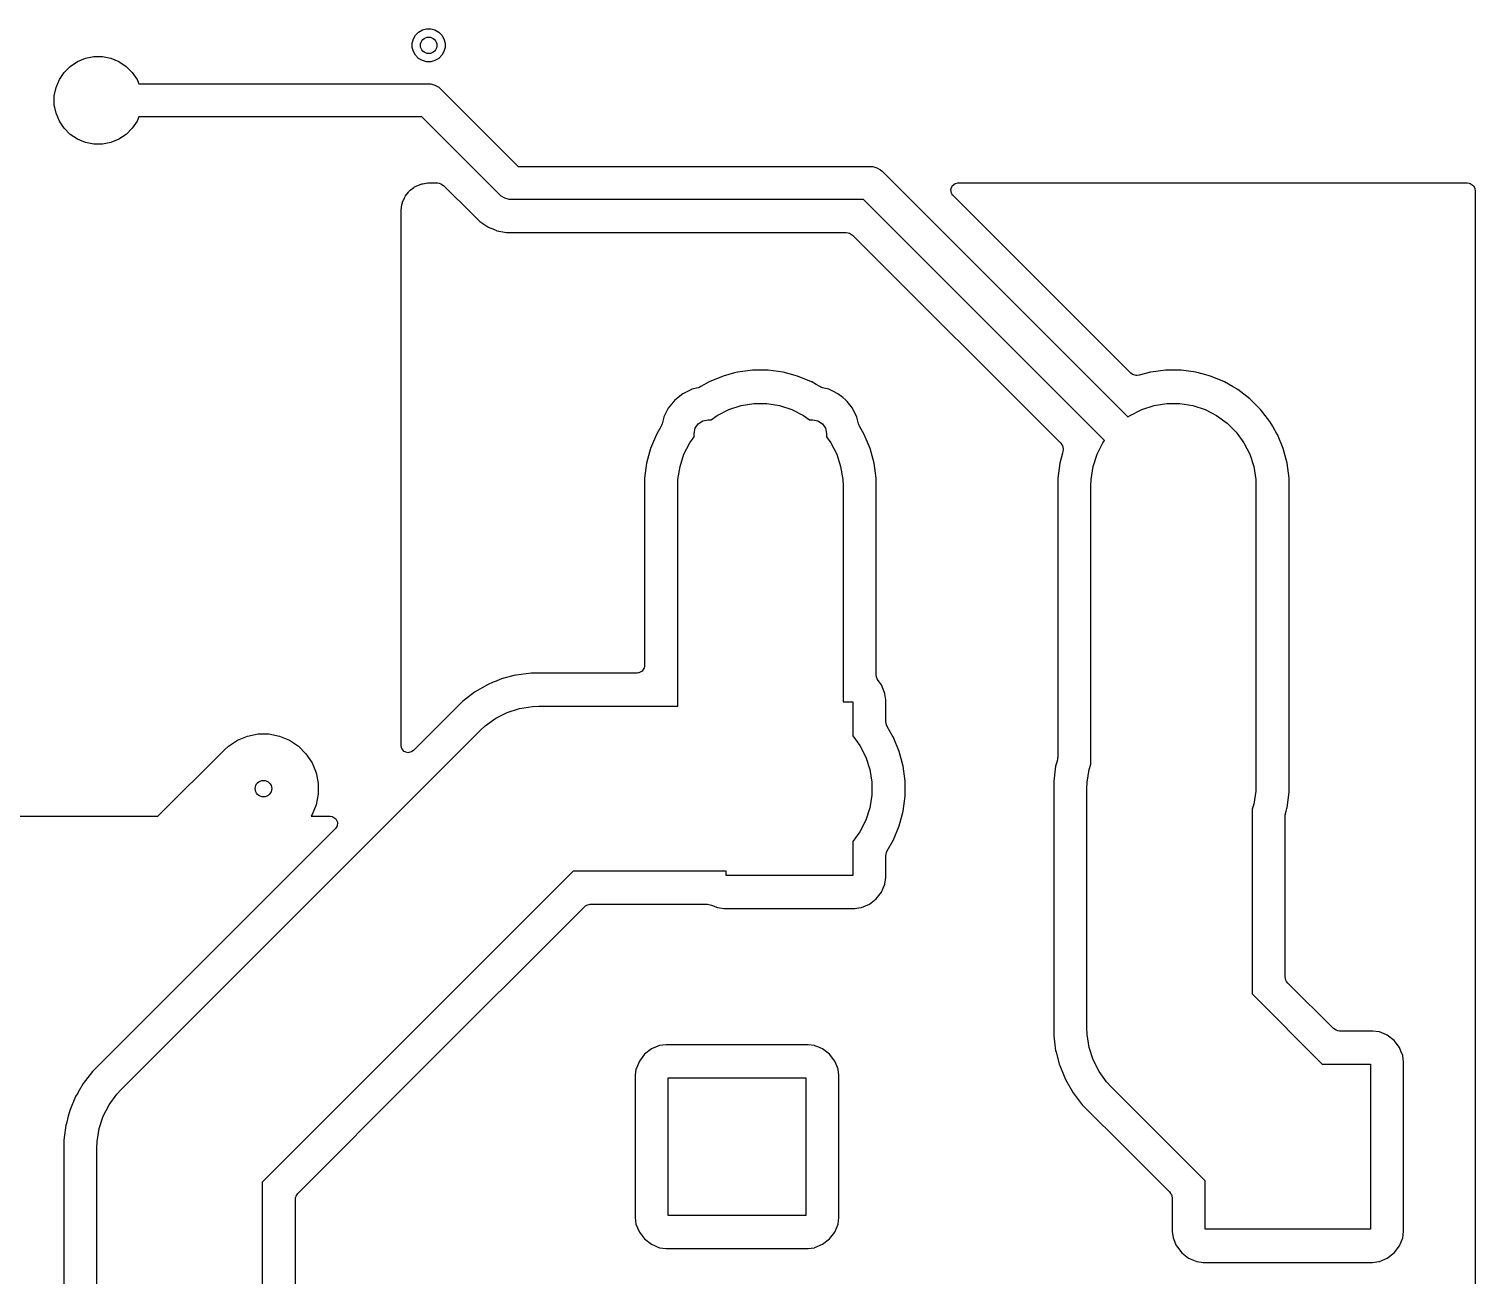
# Model space of a CAD drawing. Header units: inches. Extents: x 1.32 to 5.22, y -7.01 to -1.14.
# Drawn here: x 4.183 to 5.217, y -4.757 to -3.866 of the extents above; entities that cross this region are included whole.
import ezdxf

# ---------------------------------------------------------------- set-up
doc = ezdxf.new("R2010")
doc.units = ezdxf.units.IN
doc.header["$MEASUREMENT"] = 0
doc.layers.add('B.Cu', color=153, linetype='CONTINUOUS', true_color=0x4d7fc4)

msp = doc.modelspace()

# ---------------------------------------------------------------- linework, layer by layer
at = {"layer": 'B.Cu', "linetype": 'CONTINUOUS'}
for p, q in [((4.464, -3.867), (4.467, -3.8662)), ((4.467, -3.8662), (4.47, -3.8662)), ((4.47, -3.8662), (4.473, -3.867)), ((4.4568, -3.8764), (4.4576, -3.8734)), ((4.4568, -3.8795), (4.4568, -3.8764)), ((4.4576, -3.8734), (4.4591, -3.8708)), ((4.4591, -3.8708), (4.4613, -3.8686)), ((4.4613, -3.8686), (4.464, -3.867)), ((4.473, -3.867), (4.4757, -3.8686)), ((4.4757, -3.8686), (4.4779, -3.8708)), ((4.4779, -3.8708), (4.4794, -3.8734)), ((4.4794, -3.8734), (4.4802, -3.8764)), ((4.4802, -3.8764), (4.4802, -3.8795)), ((4.2231, -3.8872), (4.2292, -3.886)), ((4.2292, -3.886), (4.2354, -3.886)), ((4.2354, -3.886), (4.2414, -3.8872)), ((4.4576, -3.8825), (4.4568, -3.8795)), ((4.4591, -3.8851), (4.4576, -3.8825)), ((4.4613, -3.8873), (4.4591, -3.8851)), ((4.4779, -3.8851), (4.4757, -3.8873)), ((4.4794, -3.8825), (4.4779, -3.8851)), ((4.4802, -3.8795), (4.4794, -3.8825)), ((4.2079, -3.8973), (4.2123, -3.893)), ((4.2123, -3.893), (4.2174, -3.8895)), ((4.2174, -3.8895), (4.2231, -3.8872)), ((4.2414, -3.8872), (4.2471, -3.8895)), ((4.2471, -3.8895), (4.2523, -3.893)), ((4.2523, -3.893), (4.2566, -3.8973)), ((4.464, -3.8889), (4.4613, -3.8873)), ((4.467, -3.8897), (4.464, -3.8889)), ((4.47, -3.8897), (4.467, -3.8897)), ((4.473, -3.8889), (4.47, -3.8897)), ((4.4757, -3.8873), (4.473, -3.8889)), ((4.2021, -3.9082), (4.2045, -3.9025)), ((4.2045, -3.9025), (4.2079, -3.8973)), ((4.2566, -3.8973), (4.2601, -3.9025)), ((4.2601, -3.9025), (4.2613, -3.9055)), ((4.2613, -3.9055), (4.4685, -3.9055)), ((4.4685, -3.9055), (4.47, -3.9056)), ((4.47, -3.9056), (4.473, -3.9064)), ((4.473, -3.9064), (4.4757, -3.908)), ((4.2009, -3.9142), (4.2021, -3.9082)), ((4.2009, -3.9204), (4.2009, -3.9142)), ((4.4757, -3.908), (4.4769, -3.909)), ((4.4769, -3.909), (4.5325, -3.9646)), ((4.2021, -3.9265), (4.2009, -3.9204)), ((4.2045, -3.9322), (4.2021, -3.9265)), ((4.2079, -3.9373), (4.2045, -3.9322)), ((4.2123, -3.9417), (4.2079, -3.9373)), ((4.2566, -3.9373), (4.2523, -3.9417)), ((4.2601, -3.9322), (4.2566, -3.9373)), ((4.2613, -3.9291), (4.2601, -3.9322)), ((4.4636, -3.9291), (4.2613, -3.9291)), ((4.5192, -3.9847), (4.4636, -3.9291)), ((4.2174, -3.9451), (4.2123, -3.9417)), ((4.2231, -3.9475), (4.2174, -3.9451)), ((4.2292, -3.9487), (4.2231, -3.9475)), ((4.2354, -3.9487), (4.2292, -3.9487)), ((4.2414, -3.9475), (4.2354, -3.9487)), ((4.2471, -3.9451), (4.2414, -3.9475)), ((4.2523, -3.9417), (4.2471, -3.9451)), ((4.5325, -3.9646), (4.7843, -3.9646)), ((4.7843, -3.9646), (4.7859, -3.9647)), ((4.7859, -3.9647), (4.7889, -3.9655)), ((4.7889, -3.9655), (4.7915, -3.967)), ((4.7915, -3.967), (4.7927, -3.968)), ((4.7927, -3.968), (4.9684, -4.1437)), ((4.4553, -3.9816), (4.4579, -3.9796)), ((4.4579, -3.9796), (4.4584, -3.9792)), ((4.4584, -3.9792), (4.459, -3.9789)), ((4.459, -3.9789), (4.4595, -3.9786)), ((4.4595, -3.9786), (4.4625, -3.9774)), ((4.4625, -3.9774), (4.4631, -3.9772)), ((4.4631, -3.9772), (4.4637, -3.977)), ((4.4637, -3.977), (4.4644, -3.9769)), ((4.4644, -3.9769), (4.468, -3.9764)), ((4.468, -3.9764), (4.4683, -3.9764)), ((4.4683, -3.9764), (4.4687, -3.9764)), ((4.4687, -3.9764), (4.469, -3.9764)), ((4.469, -3.9764), (4.4747, -3.9764)), ((4.4747, -3.9764), (4.4761, -3.9766)), ((4.4761, -3.9766), (4.4771, -3.9769)), ((4.4771, -3.9769), (4.4791, -3.9781)), ((4.4791, -3.9781), (4.5, -3.999)), ((4.8417, -3.981), (4.8426, -3.9784)), ((4.8426, -3.9784), (4.8448, -3.9768)), ((4.8448, -3.9768), (4.845, -3.9767)), ((4.845, -3.9767), (4.8451, -3.9767)), ((4.8451, -3.9767), (4.8468, -3.9764)), ((4.8468, -3.9764), (5.2109, -3.9764)), ((5.2109, -3.9764), (5.2123, -3.9766)), ((5.2123, -3.9766), (5.2129, -3.9767)), ((5.2129, -3.9767), (5.2152, -3.9782)), ((5.2152, -3.9782), (5.2153, -3.9783)), ((5.2153, -3.9783), (5.2163, -3.9804)), ((4.4497, -3.9907), (4.4499, -3.9901)), ((4.4499, -3.9901), (4.4511, -3.9871)), ((4.4511, -3.9871), (4.4514, -3.9865)), ((4.4514, -3.9865), (4.4517, -3.986)), ((4.4517, -3.986), (4.452, -3.9855)), ((4.452, -3.9855), (4.454, -3.9829)), ((4.454, -3.9829), (4.4544, -3.9824)), ((4.4544, -3.9824), (4.4549, -3.982)), ((4.4549, -3.982), (4.4553, -3.9816)), ((4.5204, -3.9857), (4.5192, -3.9847)), ((4.523, -3.9873), (4.5204, -3.9857)), ((4.526, -3.9881), (4.523, -3.9873)), ((4.5276, -3.9882), (4.526, -3.9881)), ((4.7794, -3.9882), (4.5276, -3.9882)), ((4.9517, -4.1604), (4.7794, -3.9882)), ((4.8423, -3.9837), (4.8417, -3.981)), ((4.8425, -3.9841), (4.8423, -3.9837)), ((4.8433, -3.9852), (4.8425, -3.9841)), ((4.9705, -4.1124), (4.8433, -3.9852)), ((5.2163, -3.9804), (5.2164, -3.9807)), ((5.2164, -3.9807), (5.2165, -3.9818)), ((5.2165, -3.9818), (5.2165, -7.0023)), ((4.4488, -3.9962), (4.4489, -3.9959)), ((4.4488, -3.9965), (4.4488, -3.9962)), ((4.4488, -4.3786), (4.4488, -3.9965)), ((4.4489, -3.9956), (4.4494, -3.9919)), ((4.4489, -3.9959), (4.4489, -3.9956)), ((4.4494, -3.9919), (4.4495, -3.9913)), ((4.4495, -3.9913), (4.4497, -3.9907)), ((4.5, -3.999), (4.5044, -4.0033)), ((4.5044, -4.0033), (4.505, -4.0039)), ((4.505, -4.0039), (4.5108, -4.0078)), ((4.5108, -4.0078), (4.5108, -4.0078)), ((4.5108, -4.0078), (4.5108, -4.0078)), ((4.5108, -4.0078), (4.511, -4.0079)), ((4.511, -4.0079), (4.5155, -4.0097)), ((4.5155, -4.0097), (4.5155, -4.0097)), ((4.5155, -4.0097), (4.5159, -4.0099)), ((4.5159, -4.0099), (4.5159, -4.0099)), ((4.5159, -4.0099), (4.517, -4.0104)), ((4.517, -4.0104), (4.5172, -4.0105)), ((4.5172, -4.0105), (4.5172, -4.0105)), ((4.5172, -4.0105), (4.5172, -4.0105)), ((4.5172, -4.0105), (4.52, -4.011)), ((4.52, -4.011), (4.5241, -4.0118)), ((4.5241, -4.0118), (4.5241, -4.0118)), ((4.5241, -4.0118), (4.5241, -4.0118)), ((4.5241, -4.0118), (4.5241, -4.0118)), ((4.5241, -4.0118), (4.7669, -4.0118)), ((4.7669, -4.0118), (4.7683, -4.012)), ((4.7683, -4.012), (4.7693, -4.0123)), ((4.7693, -4.0123), (4.7714, -4.0136)), ((4.7714, -4.0136), (4.9203, -4.1624)), ((4.6831, -4.1133), (4.679, -4.1144)), ((4.6872, -4.1122), (4.6831, -4.1133)), ((4.6893, -4.1117), (4.6872, -4.1122)), ((4.6872, -4.1122), (4.6872, -4.1122)), ((4.6894, -4.1116), (4.6893, -4.1117)), ((4.7, -4.1102), (4.6894, -4.1116)), ((4.6894, -4.1116), (4.6894, -4.1116)), ((4.6894, -4.1116), (4.6894, -4.1116)), ((4.7001, -4.1102), (4.7, -4.1102)), ((4.7002, -4.1102), (4.7001, -4.1102)), ((4.711, -4.1102), (4.7002, -4.1102)), ((4.7002, -4.1102), (4.7002, -4.1102)), ((4.7002, -4.1102), (4.7002, -4.1102)), ((4.7111, -4.1102), (4.711, -4.1102)), ((4.711, -4.1102), (4.711, -4.1102)), ((4.711, -4.1102), (4.711, -4.1102)), ((4.7112, -4.1102), (4.7111, -4.1102)), ((4.7218, -4.1116), (4.7112, -4.1102)), ((4.7261, -4.1128), (4.7218, -4.1116)), ((4.7218, -4.1116), (4.7218, -4.1116)), ((4.7218, -4.1116), (4.7218, -4.1116)), ((4.7218, -4.1116), (4.7218, -4.1116)), ((4.7322, -4.1144), (4.7261, -4.1128)), ((4.9714, -4.1131), (4.9705, -4.1124)), ((4.9718, -4.1133), (4.9714, -4.1131)), ((4.9742, -4.114), (4.9718, -4.1133)), ((4.9749, -4.1141), (4.9742, -4.114)), ((4.9763, -4.1139), (4.9749, -4.1141)), ((4.9846, -4.1117), (4.9763, -4.1139)), ((4.9847, -4.1116), (4.9846, -4.1116)), ((4.9846, -4.1116), (4.9846, -4.1117)), ((4.9953, -4.1102), (4.9847, -4.1116)), ((4.9847, -4.1116), (4.9847, -4.1116)), ((4.9954, -4.1102), (4.9953, -4.1102)), ((4.9955, -4.1102), (4.9954, -4.1102)), ((5.0063, -4.1102), (4.9955, -4.1102)), ((4.9955, -4.1102), (4.9955, -4.1102)), ((4.9955, -4.1102), (4.9955, -4.1102)), ((5.0064, -4.1102), (5.0063, -4.1102)), ((5.0063, -4.1102), (5.0063, -4.1102)), ((5.0063, -4.1102), (5.0063, -4.1102)), ((5.0065, -4.1102), (5.0064, -4.1102)), ((5.017, -4.1116), (5.0065, -4.1102)), ((5.0214, -4.1128), (5.017, -4.1116)), ((5.017, -4.1116), (5.017, -4.1116)), ((5.017, -4.1116), (5.017, -4.1116)), ((5.017, -4.1116), (5.017, -4.1116)), ((5.0275, -4.1144), (5.0214, -4.1128)), ((4.6563, -4.124), (4.6501, -4.1271)), ((4.6564, -4.124), (4.6563, -4.124)), ((4.6566, -4.1239), (4.6564, -4.124)), ((4.6611, -4.1228), (4.6566, -4.1239)), ((4.6618, -4.1226), (4.6611, -4.1228)), ((4.6624, -4.1223), (4.6618, -4.1226)), ((4.663, -4.122), (4.6624, -4.1223)), ((4.6689, -4.1186), (4.663, -4.122)), ((4.669, -4.1186), (4.6689, -4.1186)), ((4.6689, -4.1186), (4.6689, -4.1186)), ((4.679, -4.1144), (4.669, -4.1186)), ((4.7422, -4.1186), (4.7322, -4.1144)), ((4.7322, -4.1144), (4.7322, -4.1144)), ((4.7322, -4.1144), (4.7322, -4.1144)), ((4.7423, -4.1186), (4.7422, -4.1186)), ((4.7455, -4.1205), (4.7423, -4.1186)), ((4.7423, -4.1186), (4.7423, -4.1186)), ((4.7482, -4.122), (4.7455, -4.1205)), ((4.7488, -4.1223), (4.7482, -4.122)), ((4.7494, -4.1226), (4.7488, -4.1223)), ((4.7501, -4.1228), (4.7494, -4.1226)), ((4.7521, -4.1233), (4.7501, -4.1228)), ((4.7546, -4.1239), (4.7521, -4.1233)), ((4.7579, -4.1255), (4.7546, -4.1239)), ((4.7546, -4.1239), (4.7546, -4.1239)), ((4.7546, -4.1239), (4.7546, -4.1239)), ((4.7546, -4.1239), (4.7546, -4.1239)), ((4.7546, -4.1239), (4.7546, -4.1239)), ((5.0375, -4.1186), (5.0275, -4.1144)), ((5.0275, -4.1144), (5.0275, -4.1144)), ((5.0275, -4.1144), (5.0275, -4.1144)), ((5.0431, -4.1218), (5.0375, -4.1186)), ((5.0375, -4.1186), (5.0375, -4.1186)), ((5.0375, -4.1186), (5.0375, -4.1186)), ((5.0375, -4.1186), (5.0375, -4.1186)), ((5.0375, -4.1186), (5.0375, -4.1186)), ((5.0469, -4.124), (5.0431, -4.1218)), ((5.0431, -4.1218), (5.0431, -4.1218)), ((5.047, -4.1241), (5.0469, -4.124)), ((5.0469, -4.124), (5.0469, -4.124)), ((5.0469, -4.124), (5.0469, -4.124)), ((5.0555, -4.1306), (5.047, -4.1241)), ((4.6444, -4.1317), (4.6398, -4.1374)), ((4.6501, -4.1271), (4.6444, -4.1317)), ((4.6444, -4.1317), (4.6444, -4.1317)), ((4.6444, -4.1317), (4.6444, -4.1317)), ((4.6501, -4.1271), (4.6501, -4.1271)), ((4.6918, -4.1355), (4.701, -4.134)), ((4.701, -4.134), (4.7102, -4.134)), ((4.7102, -4.134), (4.7194, -4.1355)), ((4.7611, -4.1271), (4.7579, -4.1255)), ((4.7579, -4.1255), (4.7579, -4.1255)), ((4.7645, -4.1298), (4.7611, -4.1271)), ((4.7611, -4.1271), (4.7611, -4.1271)), ((4.7668, -4.1317), (4.7645, -4.1298)), ((4.7676, -4.1327), (4.7668, -4.1317)), ((4.7668, -4.1317), (4.7668, -4.1317)), ((4.7714, -4.1374), (4.7676, -4.1327)), ((4.9871, -4.1355), (4.9962, -4.134)), ((4.9962, -4.134), (5.0055, -4.134)), ((5.0055, -4.134), (5.0147, -4.1355)), ((5.0632, -4.1383), (5.0555, -4.1306)), ((5.0555, -4.1306), (5.0555, -4.1306)), ((5.0555, -4.1306), (5.0555, -4.1306)), ((4.6366, -4.1439), (4.6354, -4.1485)), ((4.6367, -4.1437), (4.6366, -4.1439)), ((4.6398, -4.1374), (4.6367, -4.1436)), ((4.6367, -4.1436), (4.6367, -4.1437)), ((4.6398, -4.1374), (4.6398, -4.1374)), ((4.6705, -4.1457), (4.6747, -4.1426)), ((4.6747, -4.1426), (4.683, -4.1384)), ((4.683, -4.1384), (4.6918, -4.1355)), ((4.7194, -4.1355), (4.7282, -4.1384)), ((4.7282, -4.1384), (4.7365, -4.1426)), ((4.7365, -4.1426), (4.7407, -4.1457)), ((4.7746, -4.1439), (4.7714, -4.1374)), ((4.7758, -4.1485), (4.7746, -4.1439)), ((4.9684, -4.1437), (4.97, -4.1426)), ((4.97, -4.1426), (4.9783, -4.1384)), ((4.9783, -4.1384), (4.9871, -4.1355)), ((5.0147, -4.1355), (5.0235, -4.1384)), ((5.0235, -4.1384), (5.0317, -4.1426)), ((5.0317, -4.1426), (5.0392, -4.148)), ((5.0698, -4.1469), (5.0632, -4.1383)), ((5.0632, -4.1383), (5.0632, -4.1383)), ((5.0632, -4.1383), (5.0632, -4.1383)), ((4.6347, -4.1503), (4.6313, -4.1563)), ((4.635, -4.1497), (4.6347, -4.1503)), ((4.6352, -4.1491), (4.635, -4.1497)), ((4.6354, -4.1485), (4.6352, -4.1491)), ((4.6584, -4.1555), (4.6591, -4.1517)), ((4.6584, -4.1578), (4.6584, -4.1555)), ((4.6591, -4.1517), (4.6612, -4.1486)), ((4.6612, -4.1486), (4.6644, -4.1464)), ((4.6644, -4.1464), (4.6682, -4.1457)), ((4.6682, -4.1457), (4.6705, -4.1457)), ((4.7407, -4.1457), (4.743, -4.1457)), ((4.743, -4.1457), (4.7468, -4.1464)), ((4.7468, -4.1464), (4.75, -4.1486)), ((4.75, -4.1486), (4.7521, -4.1517)), ((4.7521, -4.1517), (4.7528, -4.1555)), ((4.7528, -4.1555), (4.7528, -4.1578)), ((4.776, -4.1491), (4.7758, -4.1485)), ((4.7762, -4.1497), (4.776, -4.1491)), ((4.7765, -4.1503), (4.7762, -4.1497)), ((4.7799, -4.1563), (4.7765, -4.1503)), ((5.0392, -4.148), (5.0458, -4.1546)), ((5.0458, -4.1546), (5.0512, -4.1621)), ((5.0716, -4.1501), (5.0698, -4.1469)), ((5.0751, -4.1561), (5.0716, -4.1501)), ((5.0716, -4.1501), (5.0716, -4.1501)), ((4.6313, -4.1563), (4.6271, -4.1663)), ((4.6313, -4.1563), (4.6313, -4.1563)), ((4.6313, -4.1563), (4.6313, -4.1563)), ((4.651, -4.1703), (4.6552, -4.1621)), ((4.6552, -4.1621), (4.6584, -4.1578)), ((4.7528, -4.1578), (4.756, -4.1621)), ((4.756, -4.1621), (4.7602, -4.1703)), ((4.7841, -4.1663), (4.7799, -4.1563)), ((4.9203, -4.1624), (4.9211, -4.1636)), ((4.9211, -4.1636), (4.9212, -4.1637)), ((4.9212, -4.1637), (4.9215, -4.1642)), ((4.9215, -4.1642), (4.9221, -4.1667)), ((4.9463, -4.1703), (4.9505, -4.1621)), ((4.9505, -4.1621), (4.9517, -4.1604)), ((5.0512, -4.1621), (5.0554, -4.1703)), ((5.0752, -4.1562), (5.0751, -4.1561)), ((5.0752, -4.1563), (5.0752, -4.1562)), ((5.0752, -4.1562), (5.0752, -4.1562)), ((5.0794, -4.1663), (5.0752, -4.1563)), ((4.6271, -4.1663), (4.6243, -4.1767)), ((4.6482, -4.1791), (4.651, -4.1703)), ((4.7602, -4.1703), (4.763, -4.1791)), ((4.7869, -4.1767), (4.7841, -4.1663)), ((4.9215, -4.1696), (4.9196, -4.1767)), ((4.9219, -4.1682), (4.9215, -4.1696)), ((4.9215, -4.1696), (4.9215, -4.1696)), ((4.922, -4.1671), (4.9219, -4.1682)), ((4.9221, -4.1667), (4.922, -4.1671)), ((4.9435, -4.1791), (4.9463, -4.1703)), ((5.0554, -4.1703), (5.0583, -4.1791)), ((5.0822, -4.1767), (5.0794, -4.1663)), ((4.6243, -4.1767), (4.6229, -4.1875)), ((4.6243, -4.1767), (4.6243, -4.1767)), ((4.6467, -4.1883), (4.6482, -4.1791)), ((4.763, -4.1791), (4.7645, -4.1883)), ((4.7883, -4.1875), (4.7869, -4.1767)), ((4.9196, -4.1767), (4.9182, -4.1875)), ((4.9196, -4.1767), (4.9196, -4.1767)), ((4.9196, -4.1767), (4.9196, -4.1767)), ((4.942, -4.1883), (4.9435, -4.1791)), ((5.0583, -4.1791), (5.0597, -4.1883)), ((5.0836, -4.1875), (5.0822, -4.1767)), ((4.6229, -4.1875), (4.6229, -4.1875)), ((4.6229, -4.1875), (4.6229, -4.3212)), ((4.6465, -4.1929), (4.6467, -4.1883)), ((4.6465, -4.3504), (4.6465, -4.1929)), ((4.7645, -4.1883), (4.7647, -4.1929)), ((4.7647, -4.1929), (4.7647, -4.3474)), ((4.7883, -4.3281), (4.7883, -4.1875)), ((4.7883, -4.1875), (4.7883, -4.1875)), ((4.9182, -4.1875), (4.9182, -4.1875)), ((4.9182, -4.1875), (4.9182, -4.387)), ((4.9418, -4.1929), (4.942, -4.1883)), ((4.9418, -4.3919), (4.9418, -4.1929)), ((5.0597, -4.1883), (5.0599, -4.1929)), ((5.0599, -4.1929), (5.0599, -4.4066)), ((5.0836, -4.412), (5.0836, -4.1875)), ((4.6229, -4.3212), (4.6227, -4.3225)), ((4.5206, -4.331), (4.5172, -4.3324)), ((4.5293, -4.3286), (4.5206, -4.331)), ((4.5206, -4.331), (4.5206, -4.331)), ((4.5309, -4.3282), (4.5293, -4.3286)), ((4.531, -4.3282), (4.5309, -4.3282)), ((4.5311, -4.3282), (4.531, -4.3282)), ((4.5417, -4.3268), (4.5311, -4.3282)), ((4.5311, -4.3282), (4.5311, -4.3282)), ((4.5418, -4.3268), (4.5417, -4.3268)), ((4.5417, -4.3268), (4.5417, -4.3268)), ((4.6175, -4.3268), (4.5418, -4.3268)), ((4.6185, -4.3266), (4.6175, -4.3268)), ((4.6188, -4.3266), (4.6185, -4.3266)), ((4.621, -4.3255), (4.6188, -4.3266)), ((4.6225, -4.3231), (4.621, -4.3254)), ((4.621, -4.3254), (4.621, -4.3255)), ((4.6227, -4.3225), (4.6225, -4.3231)), ((4.7886, -4.3298), (4.7883, -4.3281)), ((4.7891, -4.331), (4.7886, -4.3298)), ((4.7897, -4.3322), (4.7891, -4.331)), ((4.5012, -4.3405), (4.4926, -4.3471)), ((4.5106, -4.3351), (4.5012, -4.3405)), ((4.5012, -4.3405), (4.5012, -4.3405)), ((4.5012, -4.3405), (4.5012, -4.3405)), ((4.5147, -4.3334), (4.5106, -4.3351)), ((4.5106, -4.3351), (4.5106, -4.3351)), ((4.5168, -4.3326), (4.5147, -4.3334)), ((4.5172, -4.3324), (4.5168, -4.3326)), ((4.5168, -4.3326), (4.5168, -4.3326)), ((4.5172, -4.3324), (4.5172, -4.3324)), ((4.7921, -4.3353), (4.7897, -4.3322)), ((4.7922, -4.3354), (4.7921, -4.3353)), ((4.7923, -4.3355), (4.7922, -4.3354)), ((4.7922, -4.3354), (4.7922, -4.3354)), ((4.7924, -4.3357), (4.7923, -4.3355)), ((4.7929, -4.337), (4.7924, -4.3357)), ((4.7947, -4.3413), (4.7929, -4.337)), ((4.7947, -4.3414), (4.7947, -4.3413)), ((4.7947, -4.3416), (4.7947, -4.3414)), ((4.7953, -4.3459), (4.7947, -4.3416)), ((4.4926, -4.3471), (4.4576, -4.3821)), ((4.4926, -4.3471), (4.4926, -4.3471)), ((4.4926, -4.3471), (4.4926, -4.3471)), ((4.5246, -4.3549), (4.5335, -4.352)), ((4.5335, -4.352), (4.5426, -4.3506)), ((4.5426, -4.3506), (4.5472, -4.3504)), ((4.5472, -4.3504), (4.6465, -4.3504)), ((4.7647, -4.3474), (4.7717, -4.3474)), ((4.7717, -4.3474), (4.7717, -4.3716)), ((4.7953, -4.3615), (4.7953, -4.3459)), ((4.5089, -4.3645), (4.5164, -4.3591)), ((4.5164, -4.3591), (4.5246, -4.3549)), ((4.7955, -4.3627), (4.7953, -4.3615)), ((4.2487, -4.6245), (4.5055, -4.3677)), ((4.3318, -4.3747), (4.339, -4.3718)), ((4.339, -4.3718), (4.3465, -4.3703)), ((4.3465, -4.3703), (4.3543, -4.3703)), ((4.3543, -4.3703), (4.3618, -4.3718)), ((4.3618, -4.3718), (4.369, -4.3747)), ((4.5055, -4.3677), (4.5089, -4.3645)), ((4.7717, -4.3716), (4.7767, -4.3786)), ((4.7958, -4.3639), (4.7955, -4.3627)), ((4.7963, -4.3651), (4.7958, -4.3639)), ((4.7984, -4.3687), (4.7963, -4.3651)), ((4.8006, -4.3727), (4.7984, -4.3687)), ((4.8007, -4.3727), (4.8006, -4.3727)), ((4.8007, -4.3728), (4.8007, -4.3727)), ((4.8049, -4.3828), (4.8007, -4.3728)), ((4.8007, -4.3728), (4.8007, -4.3728)), ((4.275, -4.4291), (4.3226, -4.3816)), ((4.3226, -4.3816), (4.3254, -4.379)), ((4.3254, -4.379), (4.3318, -4.3747)), ((4.369, -4.3747), (4.3754, -4.379)), ((4.3754, -4.379), (4.3808, -4.3845)), ((4.4491, -4.3803), (4.4488, -4.3786)), ((4.4492, -4.3806), (4.4491, -4.3803)), ((4.4509, -4.3828), (4.4492, -4.3806)), ((4.4535, -4.3837), (4.4509, -4.3828)), ((4.4561, -4.3831), (4.4535, -4.3837)), ((4.4565, -4.3829), (4.4561, -4.3831)), ((4.4576, -4.3821), (4.4565, -4.3829)), ((4.7767, -4.3786), (4.7809, -4.3868)), ((4.8077, -4.3933), (4.8049, -4.3828)), ((4.3808, -4.3845), (4.3851, -4.3909)), ((4.3851, -4.3909), (4.3881, -4.398)), ((4.7809, -4.3868), (4.7838, -4.3957)), ((4.8091, -4.404), (4.8077, -4.3933)), ((4.9167, -4.3933), (4.9153, -4.404)), ((4.9175, -4.3906), (4.9167, -4.3933)), ((4.9167, -4.3933), (4.9167, -4.3933)), ((4.9179, -4.3889), (4.9175, -4.3906)), ((4.9175, -4.3906), (4.9175, -4.3906)), ((4.9181, -4.3883), (4.9179, -4.3889)), ((4.9182, -4.387), (4.9181, -4.3876)), ((4.9181, -4.3876), (4.9181, -4.3883)), ((4.9406, -4.3957), (4.9418, -4.3919)), ((4.3881, -4.398), (4.3896, -4.4056)), ((4.7838, -4.3957), (4.7853, -4.4048)), ((4.9392, -4.4048), (4.9406, -4.3957)), ((4.3896, -4.4133), (4.3881, -4.4209)), ((4.3896, -4.4056), (4.3896, -4.4133)), ((4.7853, -4.4141), (4.7838, -4.4232)), ((4.7853, -4.4048), (4.7853, -4.4141)), ((4.8091, -4.4149), (4.8091, -4.404)), ((4.9153, -4.404), (4.9153, -4.404)), ((4.9153, -4.404), (4.9153, -4.5861)), ((4.939, -4.4094), (4.9392, -4.4048)), ((4.939, -4.5807), (4.939, -4.4094)), ((5.0597, -4.4112), (5.0583, -4.4204)), ((5.0599, -4.4066), (5.0597, -4.4112)), ((5.0822, -4.4228), (5.0836, -4.412)), ((4.3881, -4.4209), (4.3851, -4.428)), ((4.7838, -4.4232), (4.7809, -4.432)), ((4.8077, -4.4256), (4.8091, -4.4149)), ((5.0583, -4.4204), (5.0571, -4.4241)), ((5.0571, -4.4241), (5.0571, -4.5562)), ((5.0814, -4.4256), (5.0819, -4.4236)), ((5.0819, -4.4236), (5.0822, -4.4228)), ((3.8267, -4.4291), (4.275, -4.4291)), ((4.3851, -4.428), (4.3844, -4.4291)), ((4.3844, -4.4291), (4.3981, -4.4291)), ((4.3981, -4.4291), (4.3995, -4.4293)), ((4.3995, -4.4293), (4.3999, -4.4295)), ((4.3999, -4.4295), (4.4022, -4.4309)), ((4.4022, -4.4309), (4.4034, -4.4334)), ((4.4034, -4.4334), (4.403, -4.4362)), ((4.7809, -4.432), (4.7767, -4.4403)), ((4.8049, -4.4361), (4.8077, -4.4256)), ((5.0807, -4.4291), (5.0808, -4.4284)), ((5.0807, -4.544), (5.0807, -4.4291)), ((5.0808, -4.4281), (5.0809, -4.4278)), ((5.0808, -4.4284), (5.0808, -4.4281)), ((5.0809, -4.4278), (5.081, -4.4272)), ((5.081, -4.4272), (5.0814, -4.4256)), ((5.0814, -4.4256), (5.0814, -4.4256)), ((4.4019, -4.4379), (4.2282, -4.6116)), ((4.4029, -4.4364), (4.4019, -4.4379)), ((4.403, -4.4362), (4.4029, -4.4364)), ((4.403, -4.4362), (4.403, -4.4362)), ((4.7767, -4.4403), (4.7717, -4.4473)), ((4.8007, -4.4461), (4.8049, -4.4361)), ((4.7717, -4.4473), (4.7717, -4.4715)), ((4.7955, -4.456), (4.7958, -4.455)), ((4.7958, -4.455), (4.7963, -4.4538)), ((4.7963, -4.4538), (4.8007, -4.4461)), ((4.7953, -4.4574), (4.7955, -4.4562)), ((4.7953, -4.473), (4.7953, -4.4574)), ((4.7955, -4.4562), (4.7955, -4.456)), ((4.5717, -4.4685), (4.3495, -4.6907)), ((4.6811, -4.4685), (4.5717, -4.4685)), ((4.6811, -4.4715), (4.6811, -4.4685)), ((4.7717, -4.4715), (4.6811, -4.4715)), ((4.7947, -4.4776), (4.7953, -4.473)), ((4.7885, -4.4883), (4.7923, -4.4834)), ((4.7923, -4.4834), (4.7947, -4.4776)), ((4.4591, -4.6146), (4.5796, -4.4941)), ((4.5796, -4.4941), (4.5807, -4.4932)), ((4.5807, -4.4932), (4.5816, -4.4927)), ((4.5816, -4.4927), (4.5839, -4.4921)), ((4.5839, -4.4921), (4.6678, -4.4921)), ((4.6678, -4.4921), (4.6688, -4.4922)), ((4.6688, -4.4922), (4.6697, -4.4924)), ((4.6697, -4.4924), (4.6706, -4.4927)), ((4.6706, -4.4927), (4.6749, -4.4945)), ((4.6749, -4.4945), (4.6796, -4.4951)), ((4.6796, -4.4951), (4.7732, -4.4951)), ((4.7732, -4.4951), (4.7775, -4.4945)), ((4.7732, -4.4951), (4.7732, -4.4951)), ((4.7732, -4.4951), (4.7732, -4.4951)), ((4.7775, -4.4945), (4.7777, -4.4945)), ((4.7777, -4.4945), (4.7778, -4.4945)), ((4.7778, -4.4945), (4.778, -4.4944)), ((4.778, -4.4944), (4.7836, -4.4921)), ((4.7836, -4.4921), (4.7885, -4.4883)), ((5.0813, -4.5464), (5.0807, -4.544)), ((5.0818, -4.5473), (5.0813, -4.5464)), ((5.0827, -4.5484), (5.0818, -4.5473)), ((5.1152, -4.5809), (5.0827, -4.5484)), ((5.0571, -4.5562), (5.1071, -4.6063)), ((4.9153, -4.5861), (4.9153, -4.5861)), ((4.9153, -4.5861), (4.9167, -4.5969)), ((4.9392, -4.5853), (4.939, -4.5807)), ((4.9406, -4.5945), (4.9392, -4.5853)), ((5.1173, -4.5822), (5.1152, -4.5809)), ((5.1183, -4.5825), (5.1173, -4.5822)), ((5.1197, -4.5827), (5.1183, -4.5825)), ((5.1433, -4.5827), (5.1197, -4.5827)), ((5.1434, -4.5827), (5.1433, -4.5827)), ((5.1433, -4.5827), (5.1433, -4.5827)), ((5.1433, -4.5827), (5.1433, -4.5827)), ((5.1433, -4.5827), (5.1433, -4.5827)), ((5.1479, -4.5833), (5.1434, -4.5827)), ((5.1481, -4.5833), (5.1479, -4.5833)), ((5.1479, -4.5833), (5.1479, -4.5833)), ((5.1533, -4.5855), (5.1481, -4.5833)), ((5.1537, -4.5856), (5.1533, -4.5855)), ((5.1533, -4.5855), (5.1533, -4.5855)), ((5.1586, -4.5894), (5.1537, -4.5856)), ((5.1624, -4.5944), (5.1586, -4.5894)), ((4.6229, -4.5993), (4.6191, -4.6042)), ((4.6278, -4.5955), (4.6229, -4.5993)), ((4.6336, -4.5931), (4.6278, -4.5955)), ((4.6382, -4.5925), (4.6336, -4.5931)), ((4.6336, -4.5931), (4.6336, -4.5931)), ((4.6336, -4.5931), (4.6336, -4.5931)), ((4.7397, -4.5925), (4.6382, -4.5925)), ((4.6382, -4.5925), (4.6382, -4.5925)), ((4.7398, -4.5925), (4.7397, -4.5925)), ((4.7397, -4.5925), (4.7397, -4.5925)), ((4.7397, -4.5925), (4.7397, -4.5925)), ((4.7397, -4.5925), (4.7397, -4.5925)), ((4.7444, -4.5931), (4.7398, -4.5925)), ((4.7445, -4.5932), (4.7444, -4.5931)), ((4.7444, -4.5931), (4.7444, -4.5931)), ((4.7467, -4.5941), (4.7445, -4.5932)), ((4.7501, -4.5955), (4.7467, -4.5941)), ((4.7467, -4.5941), (4.7467, -4.5941)), ((4.7551, -4.5993), (4.7501, -4.5955)), ((4.7501, -4.5955), (4.7501, -4.5955)), ((4.7588, -4.6042), (4.7551, -4.5993)), ((4.9167, -4.5969), (4.9167, -4.5969)), ((4.9167, -4.5969), (4.9167, -4.5969)), ((4.9167, -4.5969), (4.917, -4.5977)), ((4.917, -4.5977), (4.917, -4.5977)), ((4.917, -4.5977), (4.917, -4.5977)), ((4.917, -4.5977), (4.9193, -4.6063)), ((4.9435, -4.6033), (4.9406, -4.5945)), ((5.1635, -4.597), (5.1624, -4.5944)), ((5.1648, -4.6001), (5.1635, -4.597)), ((5.1648, -4.6003), (5.1648, -4.6001)), ((5.1648, -4.6004), (5.1648, -4.6003)), ((4.6167, -4.61), (4.6162, -4.6142)), ((4.617, -4.6093), (4.6167, -4.61)), ((4.6167, -4.61), (4.6167, -4.61)), ((4.6191, -4.6042), (4.617, -4.6093)), ((4.617, -4.6093), (4.617, -4.6093)), ((4.7603, -4.6077), (4.7588, -4.6042)), ((4.7612, -4.61), (4.7603, -4.6077)), ((4.7612, -4.6101), (4.7612, -4.61)), ((4.7612, -4.61), (4.7612, -4.61)), ((4.7613, -4.6101), (4.7612, -4.6101)), ((4.7613, -4.6103), (4.7613, -4.6101)), ((4.7618, -4.6143), (4.7613, -4.6103)), ((4.9193, -4.6063), (4.9196, -4.6073)), ((4.9196, -4.6073), (4.9232, -4.6161)), ((4.9477, -4.6116), (4.9435, -4.6033)), ((5.1071, -4.6063), (5.1417, -4.6063)), ((5.1417, -4.6063), (5.1417, -4.7244)), ((5.1654, -4.6047), (5.1648, -4.6004)), ((5.1654, -4.6596), (5.1654, -4.6047)), ((4.2216, -4.6202), (4.2179, -4.6265)), ((4.2282, -4.6116), (4.2216, -4.6202)), ((4.2282, -4.6116), (4.2282, -4.6116)), ((4.2282, -4.6116), (4.2282, -4.6116)), ((4.3749, -4.6988), (4.4591, -4.6146)), ((4.6162, -4.6142), (4.6161, -4.6146)), ((4.6161, -4.6146), (4.6161, -4.6146)), ((4.6161, -4.6146), (4.6161, -4.6148)), ((4.6161, -4.6148), (4.6161, -4.7161)), ((4.6398, -4.7146), (4.6398, -4.6161)), ((4.6398, -4.6161), (4.7382, -4.6161)), ((4.7382, -4.6161), (4.7382, -4.7146)), ((4.7618, -4.6146), (4.7618, -4.6143)), ((4.7618, -4.7161), (4.7618, -4.6146)), ((4.7618, -4.6146), (4.7618, -4.6146)), ((4.7618, -4.6146), (4.7618, -4.6146)), ((4.9232, -4.6161), (4.9232, -4.6161)), ((4.9232, -4.6161), (4.9237, -4.6174)), ((4.9237, -4.6174), (4.9237, -4.6174)), ((4.9237, -4.6174), (4.9237, -4.6174)), ((4.9237, -4.6174), (4.9237, -4.6174)), ((4.9237, -4.6174), (4.9291, -4.6268)), ((4.9531, -4.6191), (4.9477, -4.6116)), ((4.9563, -4.6225), (4.9531, -4.6191)), ((4.2161, -4.6296), (4.212, -4.6396)), ((4.2176, -4.6271), (4.2161, -4.6296)), ((4.2179, -4.6265), (4.2176, -4.6271)), ((4.2176, -4.6271), (4.2176, -4.6271)), ((4.2179, -4.6265), (4.2179, -4.6265)), ((4.2401, -4.6354), (4.2456, -4.6279)), ((4.2456, -4.6279), (4.2487, -4.6245)), ((4.9291, -4.6268), (4.9357, -4.6354)), ((5.0236, -4.6898), (4.9563, -4.6225)), ((4.212, -4.6396), (4.2109, -4.6436)), ((4.212, -4.6396), (4.212, -4.6396)), ((4.2359, -4.6436), (4.2401, -4.6354)), ((4.9357, -4.6354), (4.9357, -4.6354)), ((4.9357, -4.6354), (4.9357, -4.6354)), ((4.9357, -4.6354), (4.9357, -4.6354)), ((4.9357, -4.6354), (4.9671, -4.6667)), ((4.2092, -4.6501), (4.2078, -4.6608)), ((4.2095, -4.6488), (4.2092, -4.6501)), ((4.2092, -4.6501), (4.2092, -4.6501)), ((4.2092, -4.6501), (4.2092, -4.6501)), ((4.2109, -4.6436), (4.2095, -4.6488)), ((4.2095, -4.6488), (4.2095, -4.6488)), ((4.2095, -4.6488), (4.2095, -4.6488)), ((4.233, -4.6524), (4.2359, -4.6436)), ((4.2078, -4.6608), (4.2078, -4.6608)), ((4.2078, -4.6608), (4.2078, -4.9382)), ((4.2314, -4.6662), (4.2316, -4.6616)), ((4.2316, -4.6616), (4.233, -4.6524)), ((5.1654, -4.6597), (5.1654, -4.6596)), ((5.1654, -4.6596), (5.1654, -4.6596)), ((5.1654, -4.6599), (5.1654, -4.6597)), ((5.1654, -4.6679), (5.1654, -4.6599)), ((4.2314, -4.7835), (4.2314, -4.6662)), ((4.9671, -4.6667), (4.9981, -4.6977)), ((5.1654, -4.726), (5.1654, -4.6679)), ((4.3495, -4.6907), (4.3495, -4.7835)), ((5.0236, -4.7244), (5.0236, -4.6898)), ((4.3732, -4.7032), (4.3734, -4.7018)), ((4.3732, -4.778), (4.3732, -4.7032)), ((4.3734, -4.7018), (4.3737, -4.7008)), ((4.3737, -4.7008), (4.3749, -4.6988)), ((4.9981, -4.6977), (4.9989, -4.6988)), ((4.9989, -4.6988), (4.9994, -4.6997)), ((4.9994, -4.6997), (5, -4.702)), ((5, -4.702), (5, -4.726)), ((4.6161, -4.7161), (4.6167, -4.7207)), ((4.6167, -4.7207), (4.6167, -4.7207)), ((4.6167, -4.7207), (4.6167, -4.7207)), ((4.6167, -4.7207), (4.6189, -4.726)), ((4.7382, -4.7146), (4.6398, -4.7146)), ((4.7588, -4.7265), (4.7612, -4.7207)), ((4.7612, -4.7207), (4.7618, -4.7161)), ((4.6189, -4.726), (4.6191, -4.7265)), ((4.6191, -4.7265), (4.6229, -4.7314)), ((4.6229, -4.7314), (4.6278, -4.7352)), ((4.7501, -4.7352), (4.7551, -4.7314)), ((4.7551, -4.7314), (4.7588, -4.7265)), ((5, -4.726), (5.0006, -4.7306)), ((5.0006, -4.7306), (5.0006, -4.7306)), ((5.0006, -4.7306), (5.0006, -4.7306)), ((5.0006, -4.7306), (5.0006, -4.7306)), ((5.0006, -4.7306), (5.0006, -4.7306)), ((5.0006, -4.7306), (5.0006, -4.7306)), ((5.0006, -4.7306), (5.0029, -4.7361)), ((5.1417, -4.7244), (5.0236, -4.7244)), ((5.1624, -4.7363), (5.1648, -4.7306)), ((5.1648, -4.7306), (5.1654, -4.726)), ((4.6278, -4.7352), (4.6336, -4.7376)), ((4.6336, -4.7376), (4.6382, -4.7382)), ((4.6382, -4.7382), (4.7397, -4.7382)), ((4.7397, -4.7382), (4.744, -4.7376)), ((4.7397, -4.7382), (4.7397, -4.7382)), ((4.7397, -4.7382), (4.7397, -4.7382)), ((4.744, -4.7376), (4.7442, -4.7376)), ((4.7442, -4.7376), (4.7444, -4.7376)), ((4.7444, -4.7376), (4.7445, -4.7375)), ((4.7445, -4.7375), (4.7501, -4.7352)), ((5.0029, -4.7361), (5.0029, -4.7361)), ((5.0029, -4.7361), (5.0029, -4.7361)), ((5.0029, -4.7361), (5.003, -4.7363)), ((5.003, -4.7363), (5.0068, -4.7413)), ((5.0068, -4.7413), (5.0117, -4.7451)), ((5.1537, -4.7451), (5.1586, -4.7413)), ((5.1586, -4.7413), (5.1624, -4.7363)), ((5.0117, -4.7451), (5.0175, -4.7474)), ((5.0175, -4.7474), (5.0221, -4.7481)), ((5.0221, -4.7481), (5.0769, -4.7481)), ((5.0769, -4.7481), (5.0769, -4.7481)), ((5.0769, -4.7481), (5.0884, -4.7481)), ((5.0884, -4.7481), (5.0885, -4.7481)), ((5.0885, -4.7481), (5.0885, -4.7481)), ((5.0885, -4.7481), (5.1433, -4.7481)), ((5.1433, -4.7481), (5.1476, -4.7475)), ((5.1476, -4.7475), (5.1477, -4.7475)), ((5.1477, -4.7475), (5.1479, -4.7474)), ((5.1479, -4.7474), (5.1481, -4.7474)), ((5.1481, -4.7474), (5.1537, -4.7451))]:
    msp.add_line(p, q, dxfattribs=at)
at = {"layer": 'B.Cu'}
for centre in [(4.4685, -3.878), (4.3504, -4.4094)]:
    msp.add_circle(centre, 0.00591, dxfattribs=at)

doc.saveas('drawing.dxf')
